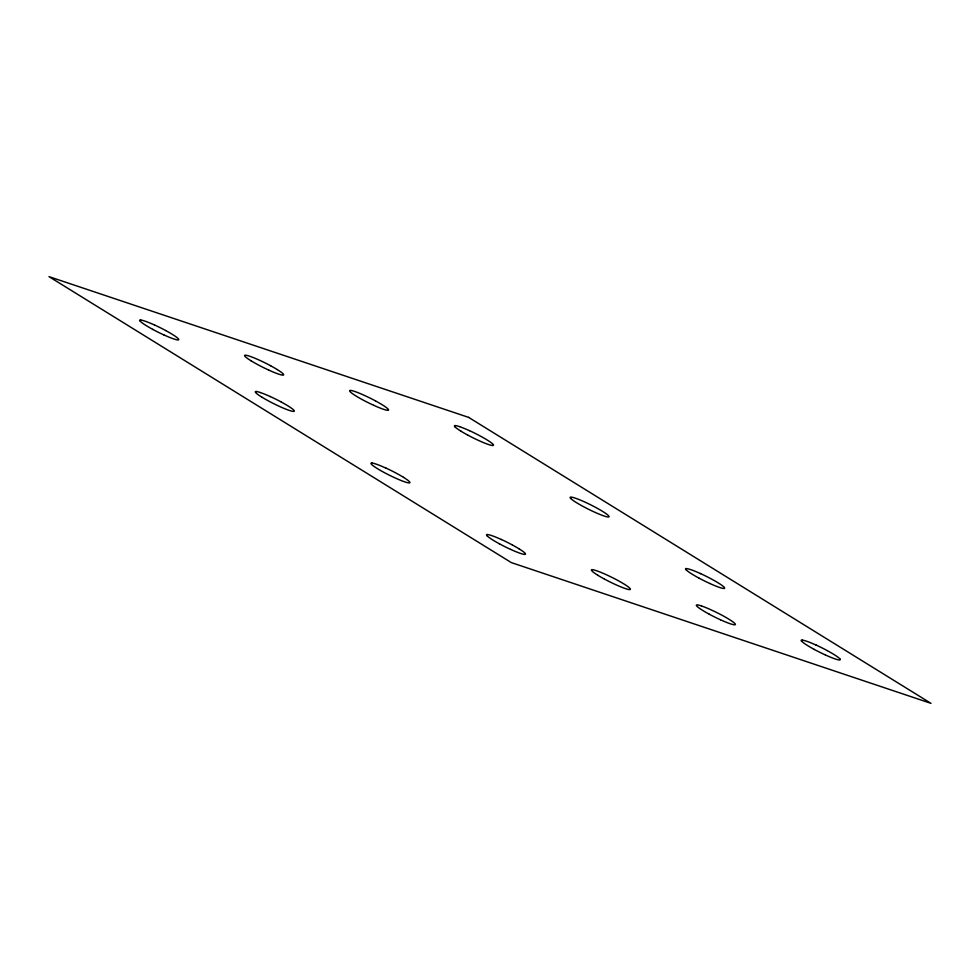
<?xml version="1.0" encoding="UTF-8"?>
<svg xmlns="http://www.w3.org/2000/svg" width="980" height="980" viewBox="0 0 980 980"><rect width="100%" height="100%" fill="white"/><g stroke="black" fill="none" stroke-linecap="round" stroke-linejoin="round"><path stroke-width="1.47" d="M163.942 334.94A21.683 2.45 26.5 0 0 177.662 339.925A21.83 2.475 26.5 0 0 178.201 338.627A21.683 2.45 26.5 0 0 165.755 330.591M152.905 329.452A21.683 2.45 26.5 0 1 140.459 321.416M140.998 320.117A21.683 2.45 26.5 0 1 154.73 325.103M163.844 334.915A21.83 2.475 26.5 0 1 152.733 329.39M140.177 321.281A21.83 2.475 26.5 0 1 140.716 319.97M154.546 324.993A21.83 2.475 26.5 0 1 165.645 330.517M373.686 405.291A21.83 2.475 26.5 0 1 362.576 399.767A21.67 2.45 26.5 0 1 350.179 391.743A21.842 2.475 26.5 0 1 350.668 390.408A21.67 2.45 26.5 0 1 364.45 395.43A21.83 2.475 26.5 0 1 375.487 400.894M373.772 405.328A21.683 2.45 26.5 0 0 387.504 410.302A21.83 2.475 26.5 0 0 388.031 409.003A21.683 2.45 26.5 0 0 375.597 400.967M268.765 370.097A21.83 2.475 26.5 0 1 257.654 364.572A21.67 2.45 26.5 0 1 251.052 360.775M250.978 360.75A21.83 2.475 26.5 0 1 245.098 356.475A21.83 2.475 26.5 0 1 245.747 355.226A21.67 2.45 26.5 0 1 259.529 360.248A21.83 2.475 26.5 0 1 270.676 365.76M270.566 365.736A21.67 2.45 26.5 0 1 277.218 369.558M277.279 369.583A21.683 2.45 26.5 0 1 283.122 373.821A21.83 2.475 26.5 0 1 282.583 375.12A21.683 2.45 26.5 0 1 278.614 374.103A21.67 2.45 26.5 0 1 268.814 370.122M510.654 549.4A21.67 2.45 26.5 0 0 520.454 553.394A21.67 2.45 26.5 0 0 524.423 554.398A21.842 2.475 26.5 0 0 524.949 553.1A21.67 2.45 26.5 0 0 519.118 548.861M499.616 543.912A21.67 2.45 26.5 0 1 487.17 535.876M487.709 534.59A21.67 2.45 26.5 0 1 501.429 539.563M512.466 545.052A21.67 2.45 26.5 0 1 519.118 548.874M487.048 535.803A21.83 2.475 26.5 0 1 487.587 534.504M510.58 549.376A21.842 2.475 26.5 0 1 499.469 543.851M501.282 539.453A21.842 2.475 26.5 0 1 512.393 544.978M597.8 575.236A21.67 2.45 26.5 0 1 591.957 570.997A21.83 2.475 26.5 0 1 592.447 569.662M592.496 569.711A21.67 2.45 26.5 0 1 606.228 574.684A21.83 2.475 26.5 0 1 617.376 580.197A21.67 2.45 26.5 0 1 629.87 588.294A21.842 2.475 26.5 0 1 629.332 589.593A21.67 2.45 26.5 0 1 615.599 584.607A21.83 2.475 26.5 0 1 604.452 579.07M604.378 579.033A21.842 2.475 26.5 0 1 597.678 575.187M701.386 605.91A21.67 2.45 26.5 0 0 697.417 604.893A21.83 2.475 26.5 0 0 696.878 606.191A21.67 2.45 26.5 0 0 702.721 610.43A21.683 2.45 26.5 0 0 709.373 614.252M701.386 605.922A21.683 2.45 26.5 0 1 711.186 609.903A21.83 2.475 26.5 0 1 722.346 615.428A21.67 2.45 26.5 0 1 728.998 619.274A21.83 2.475 26.5 0 1 734.89 623.525A21.83 2.475 26.5 0 1 734.253 624.774A21.67 2.45 26.5 0 1 720.52 619.801M720.423 619.764A21.83 2.475 26.5 0 1 709.312 614.24M825.442 654.983A21.67 2.45 26.5 0 0 839.162 659.969A21.842 2.475 26.5 0 0 839.701 658.658M814.405 649.495A21.67 2.45 26.5 0 1 801.959 641.459M802.498 640.173A21.67 2.45 26.5 0 1 816.23 645.146M827.255 650.634A21.67 2.45 26.5 0 1 839.701 658.683M825.332 654.946A21.842 2.475 26.5 0 1 814.233 649.422M801.677 641.312A21.842 2.475 26.5 0 1 802.216 640.014M816.034 645.024A21.842 2.475 26.5 0 1 827.145 650.561M372.057 463.062A21.67 2.45 26.5 0 1 385.777 468.036M371.996 463.013A21.842 2.475 26.5 0 0 371.469 464.312A21.67 2.45 26.5 0 0 383.952 472.385A21.842 2.475 26.5 0 0 395.063 477.909A21.67 2.45 26.5 0 0 408.832 482.907A21.842 2.475 26.5 0 0 409.371 481.609A21.67 2.45 26.5 0 0 403.54 477.37M385.765 467.987A21.842 2.475 26.5 0 1 396.876 473.512A21.683 2.45 26.5 0 1 403.527 477.358M261.721 397.072A21.683 2.45 26.5 0 1 255.878 392.821A21.842 2.475 26.5 0 1 256.356 391.486M261.832 397.121A21.67 2.45 26.5 0 0 268.496 400.943A21.842 2.475 26.5 0 0 279.484 406.418A21.67 2.45 26.5 0 0 293.253 411.416A21.842 2.475 26.5 0 0 293.779 410.118A21.67 2.45 26.5 0 0 281.346 402.082M260.509 392.613A21.67 2.45 26.5 0 1 270.309 396.594M270.174 396.496A21.842 2.475 26.5 0 1 281.285 402.021M256.417 391.522A21.67 2.45 26.5 0 1 260.386 392.527M709.814 583.48A21.67 2.45 26.5 0 0 719.614 587.461A21.67 2.45 26.5 0 0 723.583 588.478A21.842 2.475 26.5 0 0 724.122 587.179A21.67 2.45 26.5 0 0 718.279 582.929A21.67 2.45 26.5 0 0 711.639 579.131A21.842 2.475 26.5 0 0 700.455 573.545M698.777 577.992A21.67 2.45 26.5 0 1 686.331 569.956M686.87 568.657A21.67 2.45 26.5 0 1 700.602 573.643M709.753 583.455A21.842 2.475 26.5 0 1 698.642 577.931M686.086 569.833A21.842 2.475 26.5 0 1 686.625 568.523M460.882 431.151A21.683 2.45 26.5 0 1 455.038 426.9M455.59 425.614A21.683 2.45 26.5 0 1 459.559 426.619M467.656 435.022A21.683 2.45 26.5 0 1 460.992 431.2M459.669 426.68A21.683 2.45 26.5 0 1 469.469 430.673M467.534 434.973A21.83 2.475 26.5 0 0 478.644 440.498A21.683 2.45 26.5 0 0 492.413 445.496A21.83 2.475 26.5 0 0 492.952 444.197A21.683 2.45 26.5 0 0 480.506 436.161A21.83 2.475 26.5 0 0 469.346 430.575M454.977 426.863A21.83 2.475 26.5 0 1 455.516 425.565M468.661 417.394L49 276.642L511.34 562.606L931 703.358L468.661 417.394M570.63 498.391A21.683 2.45 26.5 0 0 576.473 502.642A21.67 2.45 26.5 0 0 583.125 506.464A21.842 2.475 26.5 0 0 594.235 511.989A21.67 2.45 26.5 0 0 608.004 516.987A21.842 2.475 26.5 0 0 608.531 515.688A21.67 2.45 26.5 0 0 596.097 507.652A21.842 2.475 26.5 0 0 584.925 502.066A21.683 2.45 26.5 0 0 571.168 497.105A21.842 2.475 26.5 0 0 570.63 498.391"/></g></svg>
